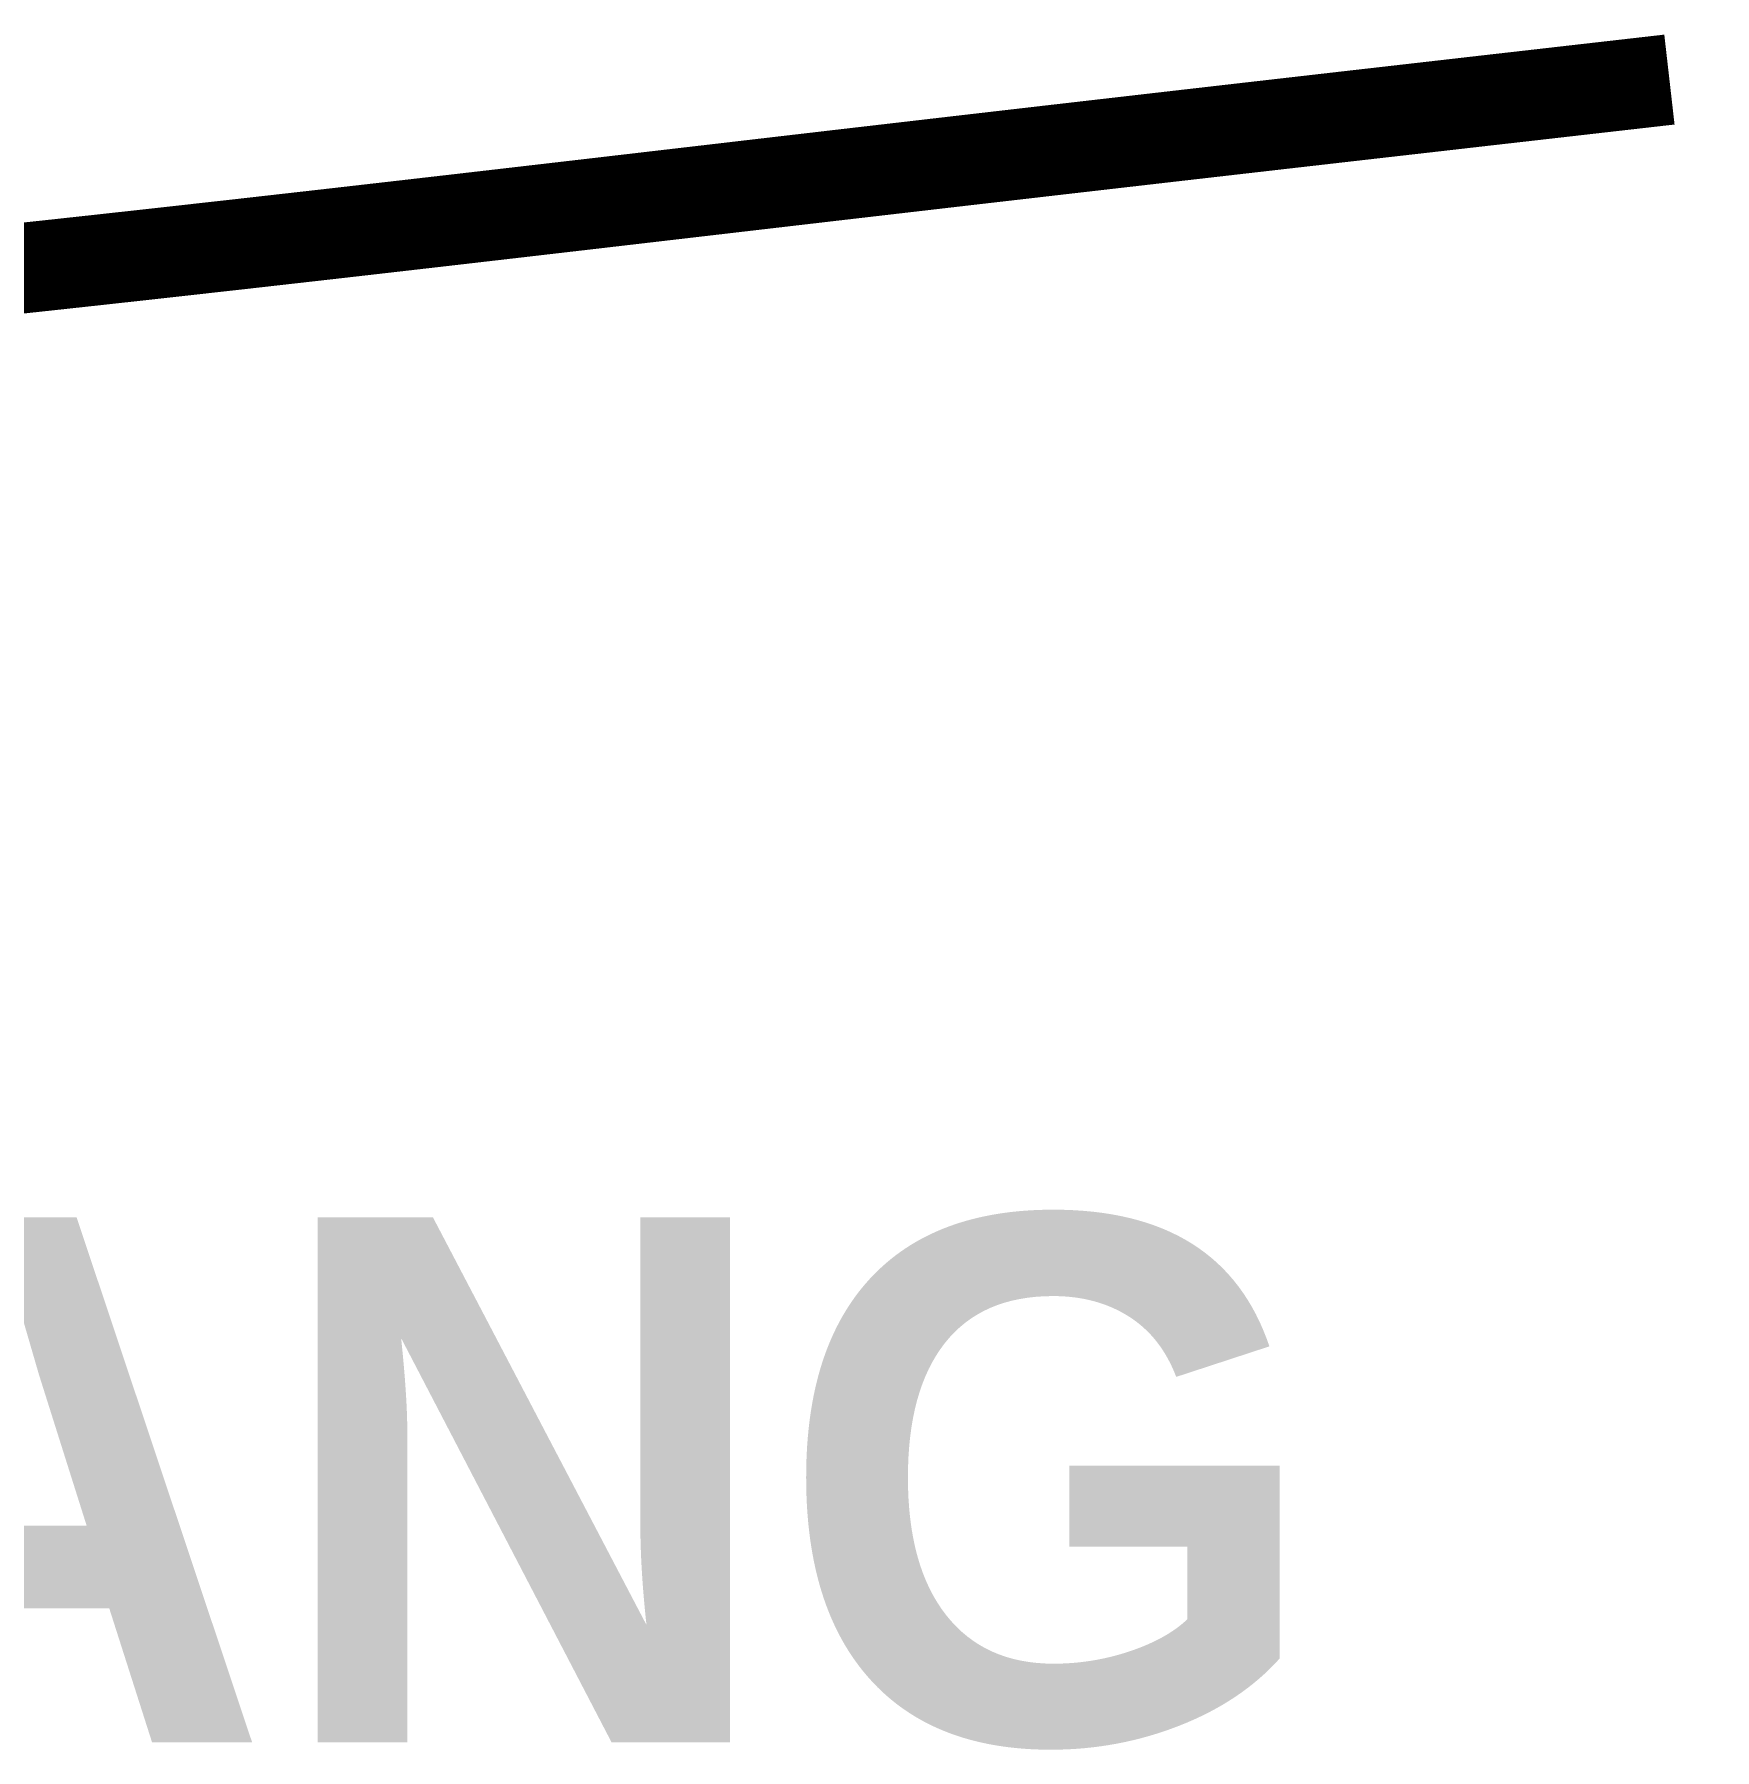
# Model space of a CAD drawing. Header units: millimetres. Extents: x -85362 to 12792, y -54701 to -36522.
# Drawn here: x -39292.1 to -39007, y -45552.9 to -45261.9 of the extents above; entities that cross this region are included whole.
import ezdxf
from ezdxf.enums import TextEntityAlignment as Align

# ---------------------------------------------------------------- set-up
doc = ezdxf.new("R2010")
doc.units = ezdxf.units.MM
doc.header["$MEASUREMENT"] = 0
for name, color, linetype, lineweight in [('LC ISO', 153, 'Continuous', 13), ('LC Net thay', 7, 'Continuous', 25), ('LC Text1', 3, 'Continuous', 20)]:
    doc.layers.add(name, color=color, linetype=linetype, lineweight=lineweight)
doc.styles.add('Khungten', font='', dxfattribs={"width": 0.9, "height": 5000})
doc.styles.add('Title', font='', dxfattribs={"width": 0.8})
doc.styles.add('VNAVANTH', font='', dxfattribs={"width": 0.6})
doc.styles.get('Khungten').set_extended_font_data('.VnAvantH')
doc.styles.get('Title').set_extended_font_data('.VnBlackH')
doc.styles.get('VNAVANTH').set_extended_font_data('.VnAvantH', bold=True)

# ---------------------------------------------------------------- blocks, each defined once
blk = doc.blocks.new('Mr. Giang')
at = {"layer": 'LC ISO', "const_width": 50}
blk.add_lwpolyline([(4052.53, -30.26), (4063.31, -29.1), (4074.09, -27.95), (4084.87, -26.78), (4095.65, -25.62), (4106.43, -24.44), (4117.2, -23.27), (4127.98, -22.08), (4138.76, -20.9), (4149.54, -19.7), (4160.31, -18.51), (4171.09, -17.31), (4181.86, -16.1), (4192.64, -14.9), (4203.41, -13.69), (4214.19, -12.47), (4224.96, -11.25), (4235.74, -10.03), (4246.51, -8.81), (4257.28, -7.58), (4268.06, -6.35), (4278.83, -5.11), (4289.6, -3.88), (4300.37, -2.64), (4311.15, -1.4), (4321.92, -0.16), (4332.69, 1.09), (4343.46, 2.33), (4354.23, 3.58), (4365, 4.83), (4375.78, 6.08), (4386.55, 7.33), (4397.32, 8.58), (4408.09, 9.84), (4418.86, 11.09), (4429.63, 12.35), (4440.4, 13.6), (4451.17, 14.86), (4461.94, 16.11), (4472.71, 17.37), (4483.48, 18.63), (4494.25, 19.88), (4505.02, 21.14), (4515.79, 22.39), (4526.56, 23.65), (4537.33, 24.9), (4547.93, 26.13), (4558.87, 27.4), (4569.64, 28.65), (4580.41, 29.9), (4591.18, 31.15), (4601.95, 32.4), (4612.72, 33.64), (4623.49, 34.89), (4634.26, 36.13), (4645.03, 37.38), (4655.8, 38.62), (4666.57, 39.86), (4677.34, 41.1), (4688.11, 42.34), (4698.88, 43.58), (4709.65, 44.82), (4720.42, 46.06), (4731.19, 47.29), (4741.96, 48.53), (4752.74, 49.77), (4763.51, 51), (4774.28, 52.24), (4785.05, 53.47), (4795.82, 54.7), (4806.59, 55.94), (4817.36, 57.17), (4828.13, 58.4), (4838.9, 59.63), (4849.67, 60.86), (4860.44, 62.09), (4871.21, 63.32), (4881.99, 64.56), (4892.76, 65.79), (4903.53, 67.01), (4914.3, 68.24), (4925.07, 69.47), (4935.84, 70.7), (4946.61, 71.93), (4957.38, 73.16), (4968.15, 74.39), (4978.92, 75.62), (4989.69, 76.85)], dxfattribs=at)
blk = doc.blocks.new('lcdi fix')
at = {"layer": 'LC ISO', "xscale": 0.5517597207315703, "yscale": 0.5517597207315703, "zscale": 0.5517597207315703}
blk.add_blockref('Mr. Giang', (37341.12, -913.19), dxfattribs=at)
at = {"color": 7, "style": 'VNAVANTH'}
blk.add_text('ths. bïi tr\xadêng giang', height=159.9999, dxfattribs=at).set_placement((38637.86, -1377.73), align=Align.CENTER)
at = {"color": 7, "style": 'Khungten', "width": 0.8}
for tag, p in [('REVISION', (39498.75, -10746.3)), ('NGAYHT', (39546.07, -11609.37))]:
    blk.add_attdef(tag, text='', height=200, dxfattribs=at).set_placement(p, align=Align.CENTER)
at = {"layer": 'LC Text1', "style": 'Title', "width": 1.485915}
for tag, p, p2 in [('TENBANVE1', (36912.66, -8885.76), (40339.14, -8885.76)), ('TENBANVE2', (36912.66, -9562.47), (40339.14, -9562.47))]:
    blk.add_attdef(tag, text='', height=250, dxfattribs=at).set_placement(p, p2, align=Align.FIT)
at = {"layer": 'LC Text1', "style": 'Title', "width": 0.7}
blk.add_attdef('SOBANVE', text='', height=250, dxfattribs=at).set_placement((39561.98, -13896.18), align=Align.CENTER)

msp = doc.modelspace()

# ---------------------------------------------------------------- block references
at = {"layer": 'LC Net thay', "xscale": 0.5564333287421314, "yscale": 0.5564333287421314, "zscale": 0.5564333287421314}
msp.add_blockref('lcdi fix', (-61324.49, -44785.01), dxfattribs=at)

doc.saveas('drawing.dxf')
